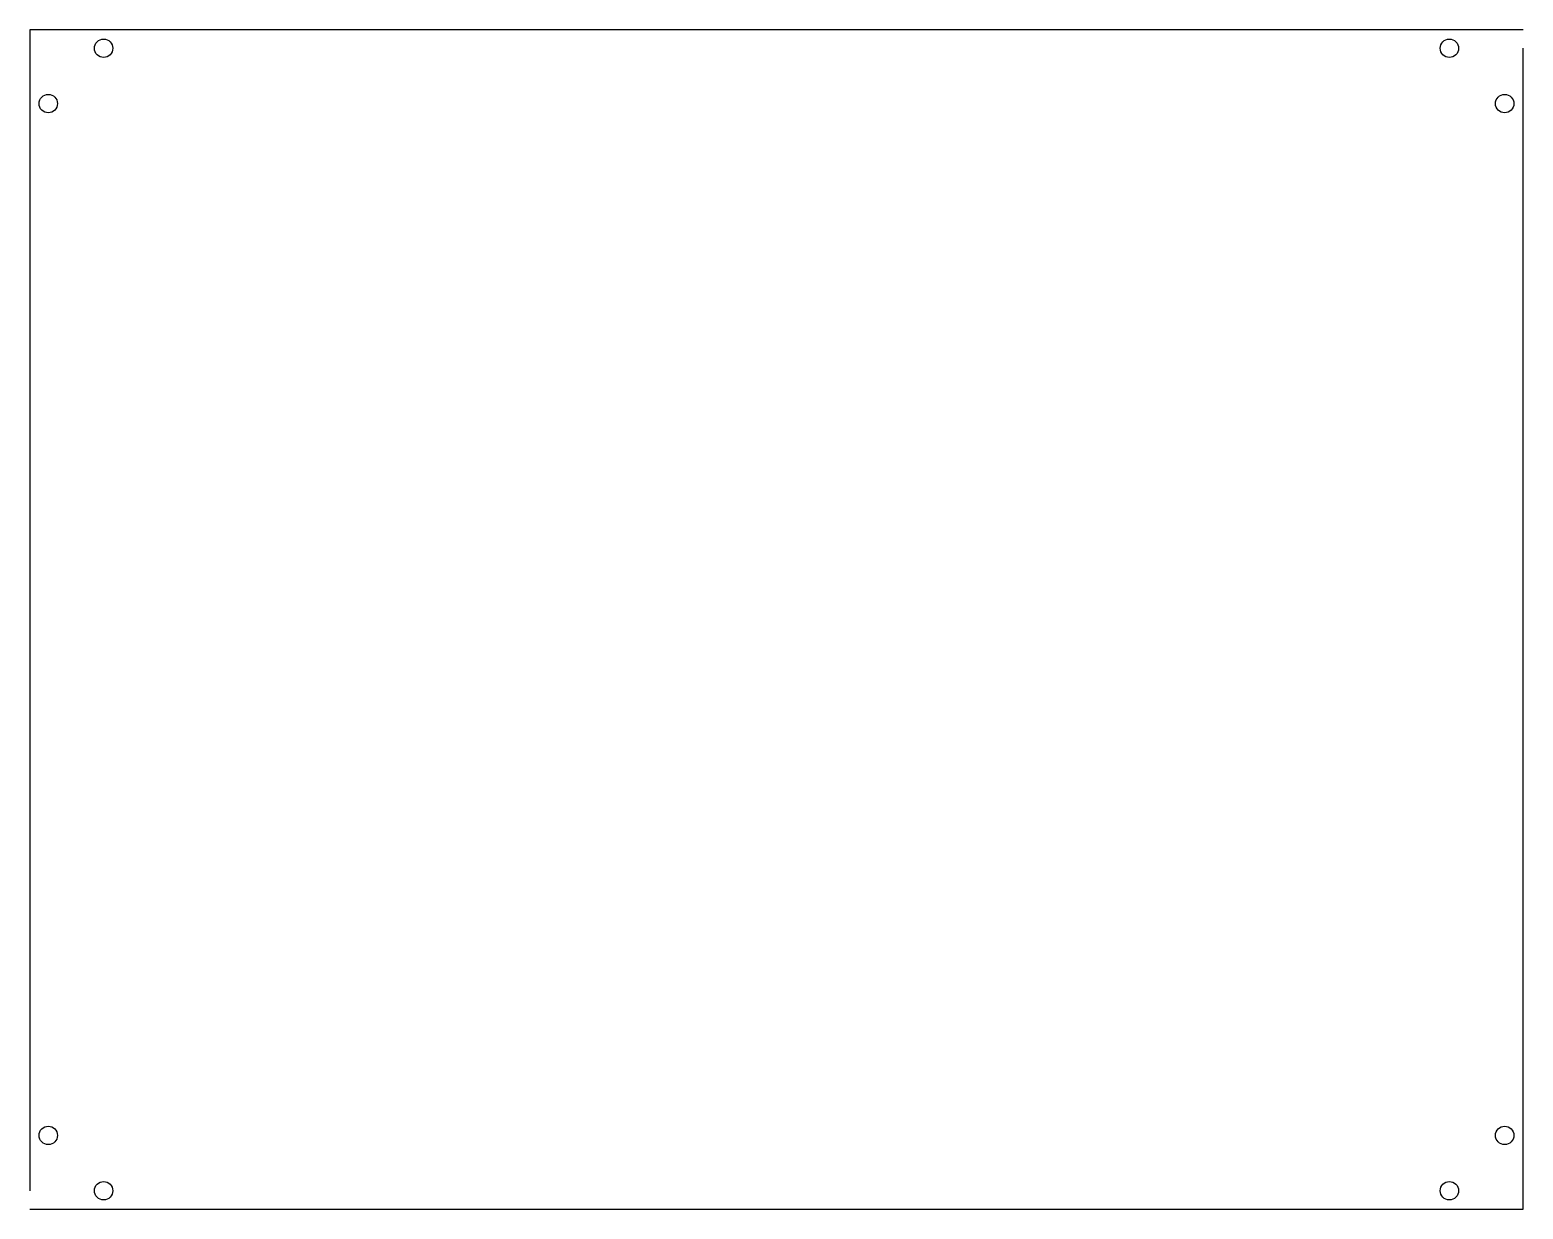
# Model space of a CAD drawing. Header units: millimetres. Extents: x 244503 to 244908, y -405954 to -405634.
import ezdxf

# ---------------------------------------------------------------- set-up
doc = ezdxf.new("R2010")
doc.units = ezdxf.units.MM

msp = doc.modelspace()

# ---------------------------------------------------------------- linework, layer by layer
for p, q in [((244907.59, -405634.35), (244502.59, -405634.35)), ((244502.59, -405634.35), (244502.59, -405949.35)), ((244907.59, -405954.35), (244907.59, -405639.35)), ((244502.59, -405954.35), (244907.59, -405954.35))]:
    msp.add_line(p, q)
for centre in [(244522.59, -405639.35), (244887.59, -405639.35), (244507.59, -405654.35), (244902.59, -405654.35), (244507.59, -405934.35), (244902.59, -405934.35), (244522.59, -405949.35), (244887.59, -405949.35)]:
    msp.add_circle(centre, 2.5)

doc.saveas('drawing.dxf')
